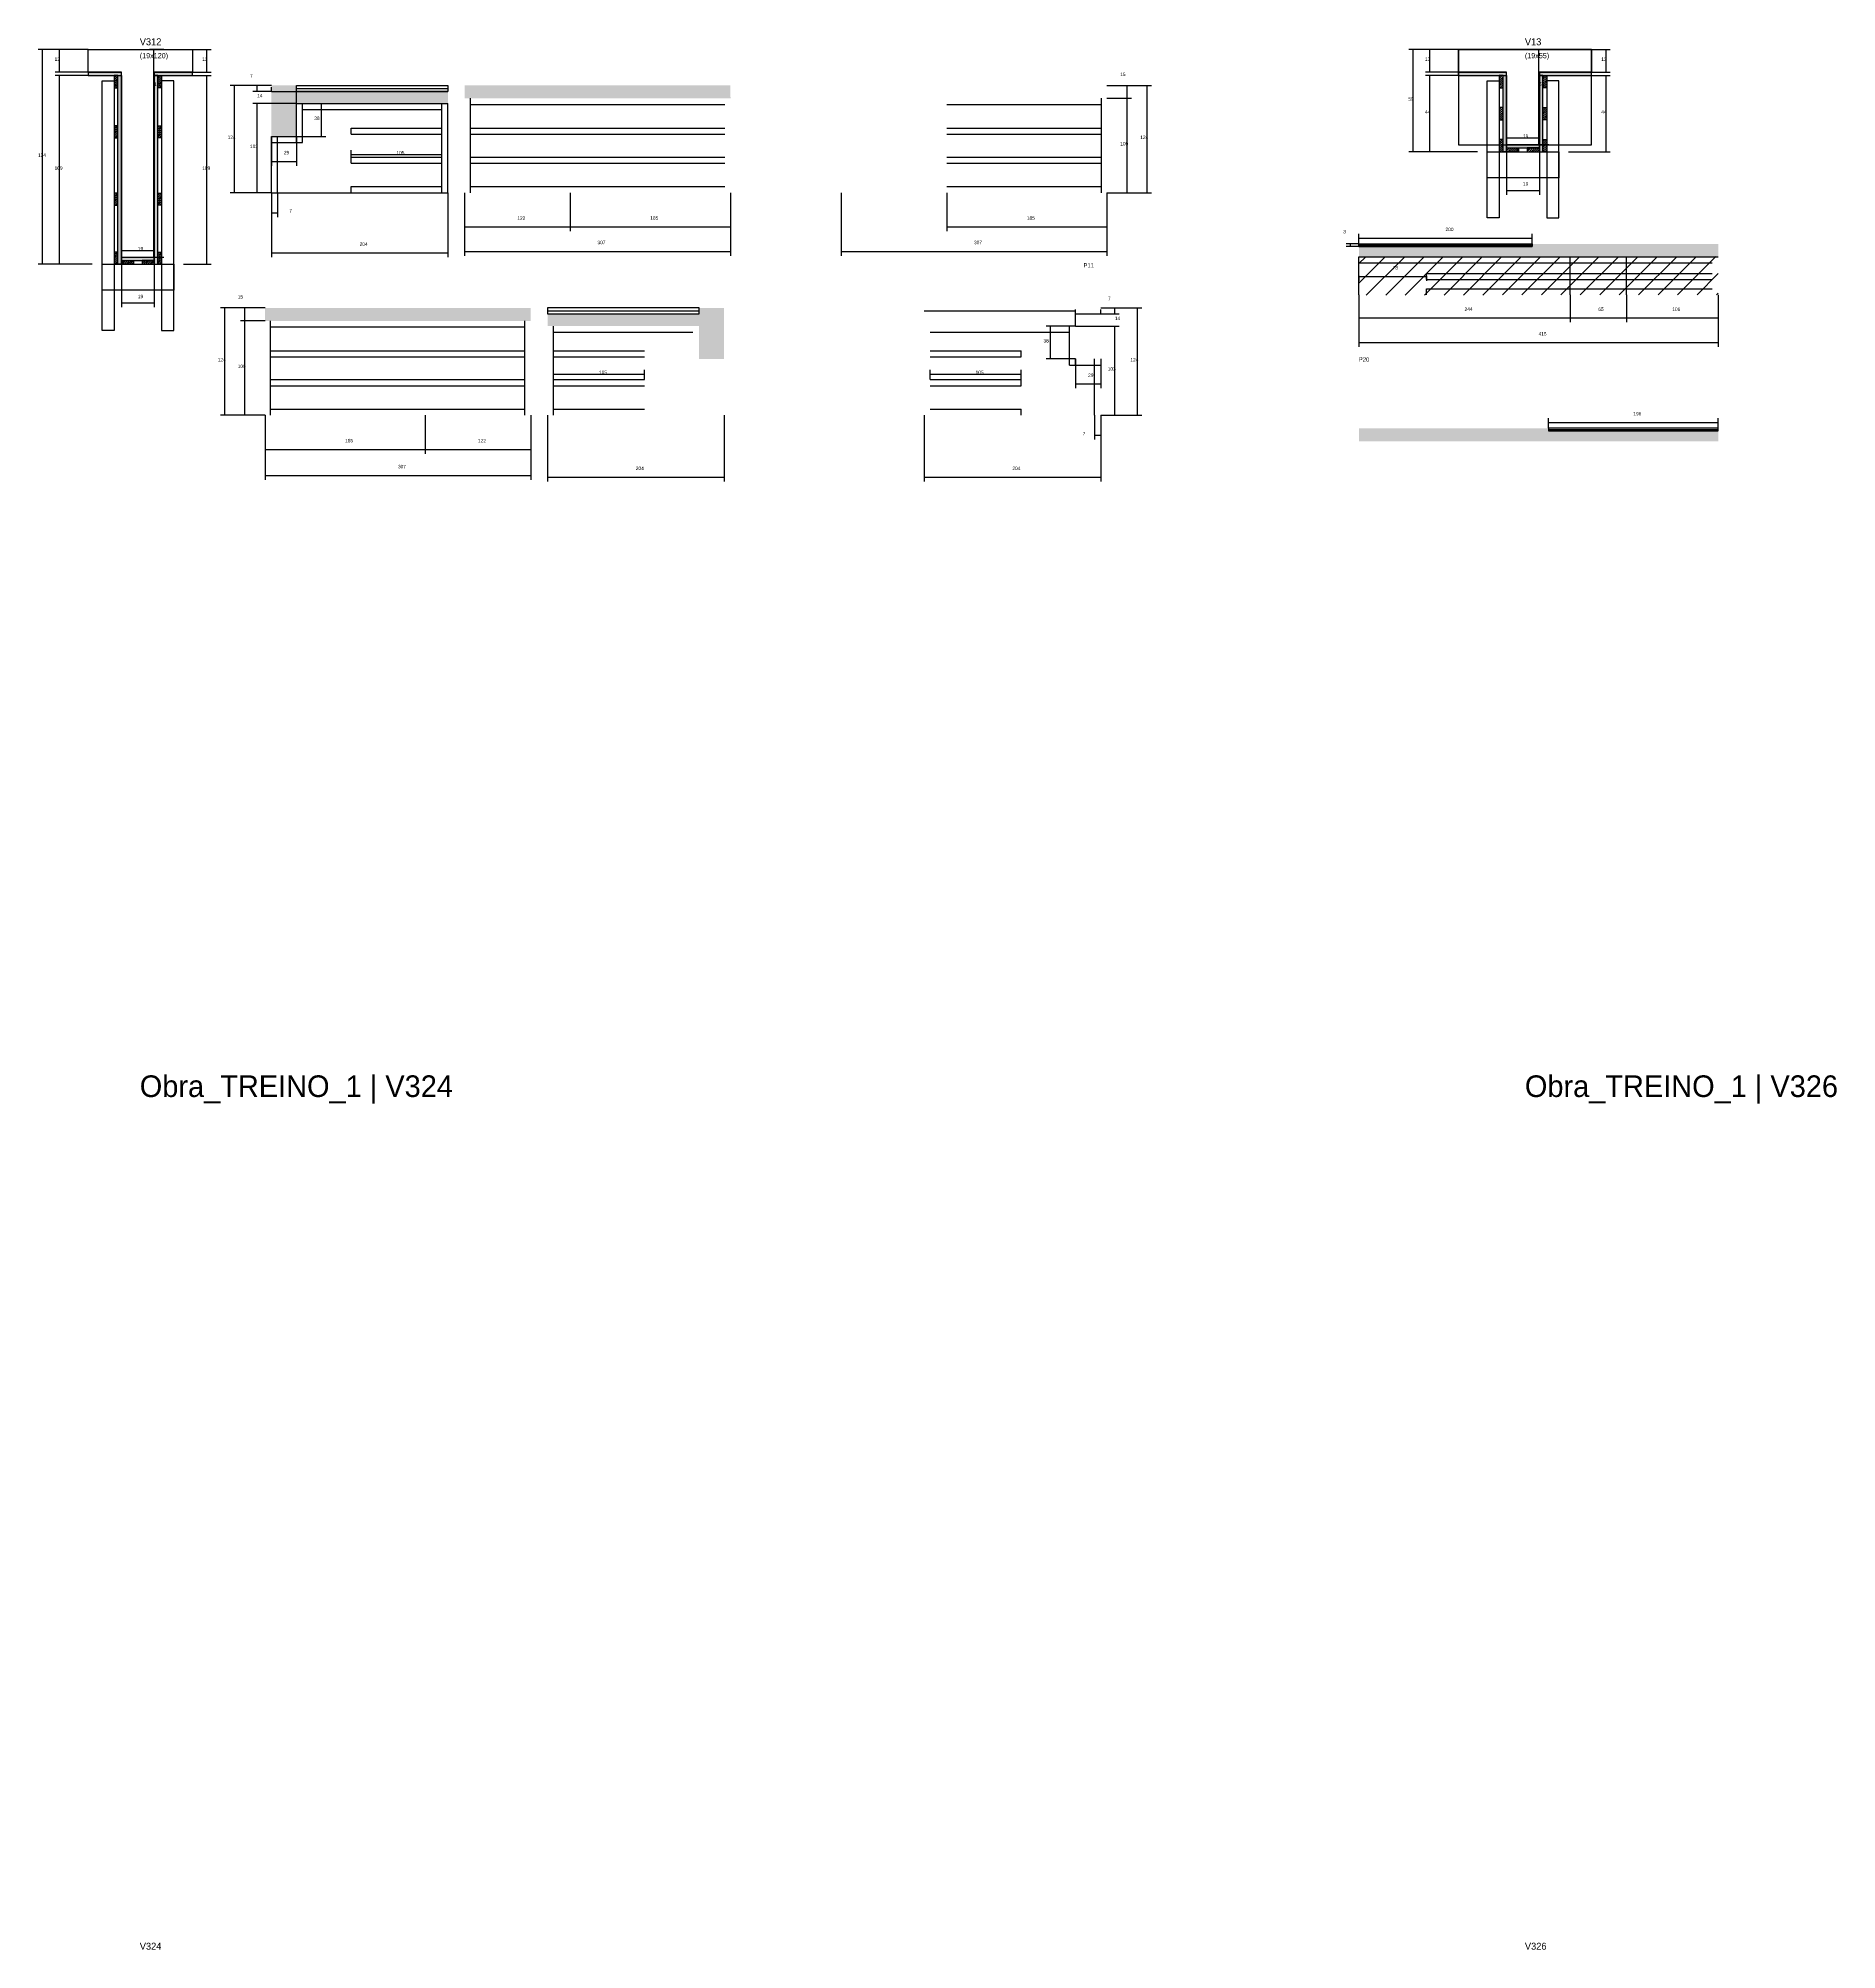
# Model space of a CAD drawing. Header units: metres. Extents: x -2848 to 21926, y -45195 to 1016.
# Drawn here: x 1483 to 3560, y -4395 to -2187 of the extents above; entities that cross this region are included whole.
import ezdxf

# ---------------------------------------------------------------- set-up
doc = ezdxf.new("R2010")
doc.units = ezdxf.units.M
for name, color, linetype in [('CONCRETO', 251, 'Continuous'), ('COTA', 241, 'Continuous'), ('Cota Seção (2x)', 4, 'Continuous'), ('Hachura', 253, 'Continuous'), ('LABEL_ID', 3, 'Continuous'), ('Madeira', 126, 'Continuous'), ('NOMENCLATURA', 7, 'Continuous'), ('Painéis', 200, 'Continuous'), ('REAPROVEITAMENTO', 251, 'Continuous'), ('SARR_2.2x7', 40, 'Continuous'), ('SARR_3.5x7', 81, 'Continuous'), ('SARR_EDITAR', 141, 'Continuous'), ('Texto Seção', 7, 'Continuous')]:
    doc.layers.add(name, color=color, linetype=linetype)

msp = doc.modelspace()

# ---------------------------------------------------------------- hatches: boundary and pattern name
at = {"layer": 'COTA'}
h = msp.add_hatch(dxfattribs=at)
h.set_pattern_fill('AR-CONC', scale=0.03)
h.paths.add_polyline_path([(1781, -2300.3), (1781, -2262.3), (1781, -2262.3), (1955.9, -2262.3), (1955.9, -2262.3), (1955.9, -2248.3), (1955.9, -2248.3), (1781, -2248.3), (1781, -2248.3), (1781, -2241.3), (1781, -2241.3), (1752, -2241.3), (1752, -2241.3), (1752, -2300.3), (1752, -2300.3), (1781, -2300.3)])
h = msp.add_hatch(dxfattribs=at)
h.set_pattern_fill('AR-CONC', scale=0.03)
h.paths.add_polyline_path([(1975.2, -2241.3), (1975.2, -2256.3), (1975.2, -2256.3), (2282.4, -2256.3), (2282.4, -2256.3), (2282.1, -2241.3), (2282.1, -2241.3), (1975.2, -2241.3)])
h = msp.add_hatch(dxfattribs=at)
h.set_pattern_fill('AR-CONC', scale=0.03)
h.paths.add_polyline_path([(3208.3, -2427.5), (3008.3, -2427.5), (3008.3, -2427.5), (3008.3, -2439.5), (3008.3, -2439.5), (3423.3, -2439.5), (3423.3, -2439.5), (3423.3, -2424.5), (3423.3, -2424.5), (3208.3, -2424.5), (3208.3, -2424.5), (3208.3, -2427.5)])
h = msp.add_hatch(dxfattribs=at)
h.set_pattern_fill('AR-CONC', scale=0.03)
h.paths.add_polyline_path([(2051.7, -2498.4), (2051.7, -2513.4), (2051.7, -2513.4), (1744.6, -2513.4), (1744.6, -2513.4), (1744.8, -2498.4), (1744.8, -2498.4), (2051.7, -2498.4)])
h = msp.add_hatch(dxfattribs=at)
h.set_pattern_fill('AR-CONC', scale=0.03)
h.paths.add_polyline_path([(2246, -2557.4), (2246, -2519.4), (2246, -2519.4), (2071, -2519.4), (2071, -2519.4), (2071, -2505.4), (2071, -2505.4), (2246, -2505.4), (2246, -2505.4), (2246, -2498.4), (2246, -2498.4), (2275, -2498.4), (2275, -2498.4), (2275, -2557.4), (2275, -2557.4), (2246, -2557.4)])
h = msp.add_hatch(dxfattribs=at)
h.set_pattern_fill('AR-CONC', scale=0.03)
h.paths.add_polyline_path([(3227.3, -2640.4), (3423.3, -2640.4), (3423.3, -2640.4), (3423.3, -2652.4), (3423.3, -2652.4), (3008.3, -2652.4), (3008.3, -2652.4), (3008.3, -2637.4), (3008.3, -2637.4), (3227.3, -2637.4), (3227.3, -2637.4), (3227.3, -2640.4)])
at = {"layer": 'Hachura'}
h = msp.add_hatch(color=8, dxfattribs=at)
h.dxf.hatch_style = 1
h.paths.add_polyline_path([(1578.8, -2230), (1578.8, -2226), (1578.8, -2226), (1540.2, -2226), (1540.2, -2226), (1540.2, -2230), (1540.2, -2230), (1578.8, -2230)])
h = msp.add_hatch(dxfattribs=at)
h.set_pattern_fill('ANSI31', scale=0.5)
h.paths.add_polyline_path([(1570.4, -2244), (1574.8, -2244), (1574.8, -2244), (1574.8, -2230), (1574.8, -2230), (1570.4, -2230), (1570.4, -2230), (1570.4, -2244)])
h = msp.add_hatch(color=8, dxfattribs=at)
h.dxf.hatch_style = 1
h.paths.add_polyline_path([(1574.8, -2230), (1578.8, -2230), (1578.8, -2230), (1578.8, -2448), (1578.8, -2448), (1574.8, -2448), (1574.8, -2448), (1574.8, -2230)])
h = msp.add_hatch(color=8, dxfattribs=at)
h.dxf.hatch_style = 1
h.paths.add_polyline_path([(1660.8, -2230), (1660.8, -2226), (1660.8, -2226), (1616.8, -2226), (1616.8, -2226), (1616.8, -2230), (1616.8, -2230), (1660.8, -2230)])
h = msp.add_hatch(color=8, dxfattribs=at)
h.dxf.hatch_style = 1
h.paths.add_polyline_path([(1620.8, -2228), (1616.8, -2228), (1616.8, -2228), (1616.8, -2448), (1616.8, -2448), (1620.8, -2448), (1620.8, -2448), (1620.8, -2228)])
h = msp.add_hatch(dxfattribs=at)
h.set_pattern_fill('ANSI31', scale=0.5)
h.paths.add_polyline_path([(1625.2, -2244), (1620.8, -2244), (1620.8, -2244), (1620.8, -2230), (1620.8, -2230), (1625.2, -2230), (1625.2, -2230), (1625.2, -2244)])
h = msp.add_hatch(color=8, dxfattribs=at)
h.dxf.hatch_style = 1
h.paths.add_polyline_path([(3178.8, -2230), (3178.8, -2226), (3178.8, -2226), (3123.2, -2226), (3123.2, -2226), (3123.2, -2230), (3123.2, -2230), (3178.8, -2230)])
h = msp.add_hatch(dxfattribs=at)
h.set_pattern_fill('ANSI31', scale=0.5)
h.paths.add_polyline_path([(3170.4, -2244), (3174.8, -2244), (3174.8, -2244), (3174.8, -2230), (3174.8, -2230), (3170.4, -2230), (3170.4, -2230), (3170.4, -2244)])
h = msp.add_hatch(color=8, dxfattribs=at)
h.dxf.hatch_style = 1
h.paths.add_polyline_path([(3174.8, -2230), (3178.8, -2230), (3178.8, -2230), (3178.8, -2318), (3178.8, -2318), (3174.8, -2318), (3174.8, -2318), (3174.8, -2230)])
h = msp.add_hatch(color=8, dxfattribs=at)
h.dxf.hatch_style = 1
h.paths.add_polyline_path([(3276.8, -2230), (3276.8, -2226), (3276.8, -2226), (3216.8, -2226), (3216.8, -2226), (3216.8, -2230), (3216.8, -2230), (3276.8, -2230)])
h = msp.add_hatch(color=8, dxfattribs=at)
h.dxf.hatch_style = 1
h.paths.add_polyline_path([(3220.8, -2228), (3216.8, -2228), (3216.8, -2228), (3216.8, -2318), (3216.8, -2318), (3220.8, -2318), (3220.8, -2318), (3220.8, -2228)])
h = msp.add_hatch(dxfattribs=at)
h.set_pattern_fill('ANSI31', scale=0.5)
h.paths.add_polyline_path([(3225.2, -2244), (3220.8, -2244), (3220.8, -2244), (3220.8, -2230), (3220.8, -2230), (3225.2, -2230), (3225.2, -2230), (3225.2, -2244)])
h = msp.add_hatch(dxfattribs=at)
h.set_pattern_fill('ANSI31', scale=0.5)
h.paths.add_polyline_path([(3170.4, -2281), (3174.8, -2281), (3174.8, -2281), (3174.8, -2267), (3174.8, -2267), (3170.4, -2267), (3170.4, -2267), (3170.4, -2281)])
h = msp.add_hatch(dxfattribs=at)
h.set_pattern_fill('ANSI31', scale=0.5)
h.paths.add_polyline_path([(3225.2, -2281), (3220.8, -2281), (3220.8, -2281), (3220.8, -2267), (3220.8, -2267), (3225.2, -2267), (3225.2, -2267), (3225.2, -2281)])
h = msp.add_hatch(dxfattribs=at)
h.set_pattern_fill('ANSI31', scale=0.5)
h.paths.add_polyline_path([(1570.4, -2302), (1574.8, -2302), (1574.8, -2302), (1574.8, -2288), (1574.8, -2288), (1570.4, -2288), (1570.4, -2288), (1570.4, -2302)])
h = msp.add_hatch(dxfattribs=at)
h.set_pattern_fill('ANSI31', scale=0.5)
h.paths.add_polyline_path([(1625.2, -2302), (1620.8, -2302), (1620.8, -2302), (1620.8, -2288), (1620.8, -2288), (1625.2, -2288), (1625.2, -2288), (1625.2, -2302)])
h = msp.add_hatch(dxfattribs=at)
h.set_pattern_fill('ANSI31', scale=0.5)
h.paths.add_polyline_path([(3170.4, -2318), (3174.8, -2318), (3174.8, -2318), (3174.8, -2304), (3174.8, -2304), (3170.4, -2304), (3170.4, -2304), (3170.4, -2318)])
h = msp.add_hatch(color=8, dxfattribs=at)
h.dxf.hatch_style = 1
h.paths.add_polyline_path([(3216.8, -2313.6), (3216.8, -2310), (3216.8, -2310), (3178.8, -2310), (3178.8, -2310), (3178.8, -2313.6), (3178.8, -2313.6), (3216.8, -2313.6)])
h = msp.add_hatch(dxfattribs=at)
h.set_pattern_fill('ANSI31', scale=0.5)
h.paths.add_polyline_path([(3178.8, -2318), (3178.8, -2313.6), (3178.8, -2313.6), (3192.8, -2313.6), (3192.8, -2313.6), (3192.8, -2318), (3192.8, -2318), (3178.8, -2318)])
h = msp.add_hatch(dxfattribs=at)
h.set_pattern_fill('ANSI31', scale=0.5)
h.paths.add_polyline_path([(3216.8, -2318), (3216.8, -2313.6), (3216.8, -2313.6), (3202.8, -2313.6), (3202.8, -2313.6), (3202.8, -2318), (3202.8, -2318), (3216.8, -2318)])
h = msp.add_hatch(dxfattribs=at)
h.set_pattern_fill('ANSI31', scale=0.5)
h.paths.add_polyline_path([(3225.2, -2318), (3220.8, -2318), (3220.8, -2318), (3220.8, -2304), (3220.8, -2304), (3225.2, -2304), (3225.2, -2304), (3225.2, -2318)])
h = msp.add_hatch(dxfattribs=at)
h.set_pattern_fill('ANSI31', scale=0.5)
h.paths.add_polyline_path([(1570.4, -2379.8), (1574.8, -2379.8), (1574.8, -2379.8), (1574.8, -2365.8), (1574.8, -2365.8), (1570.4, -2365.8), (1570.4, -2365.8), (1570.4, -2379.8)])
h = msp.add_hatch(dxfattribs=at)
h.set_pattern_fill('ANSI31', scale=0.5)
h.paths.add_polyline_path([(1625.2, -2379.8), (1620.8, -2379.8), (1620.8, -2379.8), (1620.8, -2365.8), (1620.8, -2365.8), (1625.2, -2365.8), (1625.2, -2365.8), (1625.2, -2379.8)])
h = msp.add_hatch(dxfattribs=at)
h.set_pattern_fill('ANSI31', scale=0.5)
h.paths.add_polyline_path([(1570.4, -2448), (1574.8, -2448), (1574.8, -2448), (1574.8, -2434), (1574.8, -2434), (1570.4, -2434), (1570.4, -2434), (1570.4, -2448)])
h = msp.add_hatch(color=8, dxfattribs=at)
h.dxf.hatch_style = 1
h.paths.add_polyline_path([(1616.8, -2443.6), (1616.8, -2440), (1616.8, -2440), (1578.8, -2440), (1578.8, -2440), (1578.8, -2443.6), (1578.8, -2443.6), (1616.8, -2443.6)])
h = msp.add_hatch(dxfattribs=at)
h.set_pattern_fill('ANSI31', scale=0.5)
h.paths.add_polyline_path([(1578.8, -2448), (1578.8, -2443.6), (1578.8, -2443.6), (1592.8, -2443.6), (1592.8, -2443.6), (1592.8, -2448), (1592.8, -2448), (1578.8, -2448)])
h = msp.add_hatch(dxfattribs=at)
h.set_pattern_fill('ANSI31', scale=0.5)
h.paths.add_polyline_path([(1616.8, -2448), (1616.8, -2443.6), (1616.8, -2443.6), (1602.8, -2443.6), (1602.8, -2443.6), (1602.8, -2448), (1602.8, -2448), (1616.8, -2448)])
h = msp.add_hatch(dxfattribs=at)
h.set_pattern_fill('ANSI31', scale=0.5)
h.paths.add_polyline_path([(1625.2, -2448), (1620.8, -2448), (1620.8, -2448), (1620.8, -2434), (1620.8, -2434), (1625.2, -2434), (1625.2, -2434), (1625.2, -2448)])
at = {"layer": 'REAPROVEITAMENTO'}
h = msp.add_hatch(dxfattribs=at)
h.set_pattern_fill('ANSI31', scale=5)
h.paths.add_polyline_path([(3423.3, -2483.2), (3423.3, -2439.2), (3423.3, -2439.2), (3008.3, -2439.7), (3008.3, -2439.7), (3008.3, -2483.7), (3008.3, -2483.7), (3423.3, -2483.2)])

# ---------------------------------------------------------------- linework, layer by layer
at = {"layer": 'CONCRETO'}
for points in [[(1540.2, -2226), (1540.2, -2200), (1660.8, -2200), (1660.8, -2226), (1616.8, -2226), (1616.8, -2440), (1578.8, -2440), (1578.8, -2226)], [(3123.2, -2226), (3123.2, -2200), (3276.8, -2200), (3276.8, -2226), (3216.8, -2226), (3216.8, -2310), (3178.8, -2310), (3178.8, -2226)], [(3123.2, -2310), (3276.8, -2310), (3276.8, -2200), (3123.2, -2200)]]:
    msp.add_lwpolyline(points, close=True, dxfattribs=at)
at = {"layer": 'COTA'}
for p, q in [((1540.2, -2200), (1482.8, -2200)), ((1487.8, -2448), (1487.8, -2200)), ((1540.2, -2200), (1502.1, -2200)), ((1507.1, -2226), (1507.1, -2200)), ((1660.8, -2200), (1682.6, -2200)), ((1677.6, -2226), (1677.6, -2200)), ((3123.2, -2200), (3065.8, -2200)), ((3070.8, -2318), (3070.8, -2200)), ((3123.2, -2200), (3085.1, -2200)), ((3090.1, -2226), (3090.1, -2200)), ((3276.8, -2200), (3298.7, -2200)), ((3293.7, -2226), (3293.7, -2200)), ((1540.2, -2226), (1502.1, -2226)), ((1540.2, -2230), (1502.1, -2230)), ((1507.1, -2448), (1507.1, -2230)), ((1660.8, -2226), (1682.6, -2226)), ((1660.8, -2230), (1682.6, -2230)), ((1677.6, -2448), (1677.6, -2230)), ((3123.2, -2226), (3085.1, -2226)), ((3123.2, -2230), (3085.1, -2230)), ((3090.1, -2318), (3090.1, -2230)), ((3276.8, -2226), (3298.7, -2226)), ((3276.8, -2230), (3298.7, -2230)), ((3293.7, -2318), (3293.7, -2230)), ((1752, -2241.3), (1704.6, -2241.3)), ((1709.6, -2365.3), (1709.6, -2241.3)), ((1752, -2241.3), (1730.5, -2241.3)), ((1752, -2248.3), (1730.5, -2248.3)), ((1735.5, -2248.3), (1735.5, -2241.3)), ((1752, -2248.3), (1752, -2243.3)), ((1752, -2248.3), (1781, -2248.3)), ((1781, -2262.3), (1781, -2243.3)), ((2717.2, -2241.3), (2745.6, -2241.3)), ((2717.2, -2241.3), (2768.8, -2241.3)), ((2740.6, -2256.3), (2740.6, -2241.3)), ((2763.8, -2365.3), (2763.8, -2241.3)), ((1781, -2262.3), (1730.5, -2262.3)), ((1735.5, -2365.3), (1735.5, -2262.3)), ((1781, -2262.3), (1814.8, -2262.3)), ((1809.8, -2300.3), (1809.8, -2262.3)), ((2717.2, -2256.3), (2745.6, -2256.3)), ((2717.2, -2256.3), (2745.6, -2256.3)), ((2740.6, -2365.3), (2740.6, -2256.3)), ((1752, -2300.3), (1752, -2334.1)), ((1781, -2300.3), (1814.8, -2300.3)), ((1781, -2300.3), (1781, -2334.1)), ((1844, -2327.6), (1844, -2316.1)), ((1949, -2327.6), (1949, -2316.1)), ((3145.2, -2318), (3065.8, -2318)), ((3145.2, -2318), (3085.1, -2318)), ((3178.8, -2318), (3178.8, -2367.7)), ((3216.8, -2318), (3216.8, -2367.7)), ((3250.4, -2318), (3298.7, -2318)), ((1752, -2329.1), (1781, -2329.1)), ((1844, -2321.1), (1949, -2321.1)), ((3178.8, -2362.7), (3216.8, -2362.7)), ((1752, -2365.3), (1704.6, -2365.3)), ((1752, -2365.3), (1730.5, -2365.3)), ((1752, -2365.3), (1752, -2439.9)), ((1752, -2365.3), (1752, -2393.4)), ((1759, -2365.3), (1759, -2393.4)), ((1955.9, -2365.3), (1955.9, -2439.9)), ((1975.2, -2365.3), (1975.2, -2409.6)), ((1975.2, -2365.3), (1975.2, -2438.1)), ((2097.2, -2365.3), (2097.2, -2409.6)), ((2097.2, -2365.3), (2097.2, -2409.6)), ((2282.2, -2365.3), (2282.2, -2409.6)), ((2282.2, -2365.3), (2282.2, -2438.1)), ((2410.2, -2365.3), (2410.2, -2438.1)), ((2532.2, -2365.3), (2532.2, -2409.6)), ((2717.2, -2365.3), (2717.2, -2409.6)), ((2717.2, -2365.3), (2717.2, -2438.1)), ((2717.2, -2365.3), (2745.6, -2365.3)), ((2717.2, -2365.3), (2768.8, -2365.3)), ((1752, -2388.4), (1759, -2388.4)), ((1975.2, -2404.6), (2097.2, -2404.6)), ((2097.2, -2404.6), (2282.2, -2404.6)), ((2532.2, -2404.6), (2717.2, -2404.6)), ((3008.3, -2424.5), (2993.5, -2424.5)), ((3008.3, -2427.5), (2993.5, -2427.5)), ((2998.5, -2427.5), (2998.5, -2424.5)), ((3008.3, -2424.5), (3008.3, -2412.8)), ((3008.3, -2417.8), (3208.3, -2417.8)), ((3208.3, -2424.5), (3208.3, -2412.8)), ((1545.2, -2448), (1482.8, -2448)), ((1545.2, -2448), (1502.1, -2448)), ((1578.8, -2448), (1578.8, -2497.7)), ((1616.8, -2448), (1616.8, -2497.7)), ((1650.4, -2448), (1682.6, -2448)), ((1752, -2434.9), (1955.9, -2434.9)), ((1975.2, -2433.1), (2282.2, -2433.1)), ((2410.2, -2433.1), (2717.2, -2433.1)), ((3008.3, -2461.5), (3008.3, -2467.1)), ((3008.3, -2462.1), (3086.3, -2462.1)), ((3086.3, -2461.5), (3086.3, -2467.1)), ((1578.8, -2492.7), (1616.8, -2492.7)), ((3008.3, -2483.5), (3008.3, -2515)), ((3008.3, -2483.5), (3008.3, -2543.5)), ((3252.3, -2483.5), (3252.3, -2515)), ((3252.3, -2483.5), (3252.3, -2515)), ((3317.3, -2483.5), (3317.3, -2515)), ((3317.3, -2483.5), (3317.3, -2515)), ((3423.3, -2483.5), (3423.3, -2515)), ((3423.3, -2483.5), (3423.3, -2543.5)), ((1744.7, -2498.4), (1693.2, -2498.4)), ((1698.2, -2622.4), (1698.2, -2498.4)), ((1744.7, -2498.4), (1716.3, -2498.4)), ((1744.7, -2513.4), (1716.3, -2513.4)), ((1744.7, -2513.4), (1716.3, -2513.4)), ((1721.3, -2513.4), (1721.3, -2498.4)), ((1721.3, -2622.4), (1721.3, -2513.4)), ((2681, -2519.4), (2681, -2500.4)), ((2681, -2505.4), (2710, -2505.4)), ((2710, -2498.4), (2731.4, -2498.4)), ((2710, -2498.4), (2757.4, -2498.4)), ((2710, -2505.4), (2710, -2500.4)), ((2710, -2505.4), (2731.4, -2505.4)), ((2726.4, -2505.4), (2726.4, -2498.4)), ((2752.4, -2622.4), (2752.4, -2498.4)), ((3008.3, -2510), (3252.3, -2510)), ((3252.3, -2510), (3317.3, -2510)), ((3317.3, -2510), (3423.3, -2510)), ((2681, -2519.4), (2647.2, -2519.4)), ((2652.2, -2557.4), (2652.2, -2519.4)), ((2681, -2519.4), (2731.4, -2519.4)), ((2726.4, -2622.4), (2726.4, -2519.4)), ((3008.3, -2538.5), (3423.3, -2538.5)), ((2681, -2557.4), (2647.2, -2557.4)), ((2681, -2557.4), (2681, -2591.2)), ((2710, -2557.4), (2710, -2591.2)), ((2078, -2581.3), (2078, -2569.8)), ((2078, -2574.8), (2183, -2574.8)), ((2183, -2581.3), (2183, -2569.8)), ((2513, -2581.3), (2513, -2569.8)), ((2513, -2574.8), (2618, -2574.8)), ((2618, -2581.3), (2618, -2569.8)), ((2681, -2586.2), (2710, -2586.2)), ((1744.7, -2622.4), (1693.2, -2622.4)), ((1744.7, -2622.4), (1716.3, -2622.4)), ((1744.7, -2622.4), (1744.7, -2666.8)), ((1744.7, -2622.4), (1744.7, -2696.9)), ((1929.7, -2622.4), (1929.7, -2666.8)), ((1929.7, -2622.4), (1929.7, -2666.8)), ((2051.7, -2622.4), (2051.7, -2666.8)), ((2051.7, -2622.4), (2051.7, -2696.9)), ((2071, -2622.4), (2071, -2698.8)), ((2275, -2622.4), (2275, -2698.8)), ((2506, -2622.4), (2506, -2698.8)), ((2703, -2622.4), (2703, -2650.6)), ((2710, -2622.4), (2710, -2698.8)), ((2710, -2622.4), (2731.4, -2622.4)), ((2710, -2622.4), (2757.4, -2622.4)), ((2710, -2622.4), (2710, -2650.6)), ((3227.3, -2637.4), (3227.3, -2625.7)), ((3423.3, -2637.4), (3423.3, -2625.7)), ((2703, -2645.6), (2710, -2645.6)), ((3227.3, -2630.7), (3423.3, -2630.7)), ((1744.7, -2661.8), (1929.7, -2661.8)), ((1929.7, -2661.8), (2051.7, -2661.8)), ((1744.7, -2691.9), (2051.7, -2691.9)), ((2071, -2693.8), (2275, -2693.8)), ((2506, -2693.8), (2710, -2693.8))]:
    msp.add_line(p, q, dxfattribs=at)
at = {"layer": 'Cota Seção (2x)'}
for p, q in [((1627.8, -2200), (1611.3, -2200)), ((1616.3, -2440), (1616.3, -2200)), ((3227.8, -2200), (3211.3, -2200)), ((3216.3, -2310), (3216.3, -2200)), ((3178.8, -2318), (3178.8, -2297)), ((3178.8, -2302), (3216.8, -2302)), ((3227.8, -2310), (3211.3, -2310)), ((3216.8, -2318), (3216.8, -2297)), ((1578.8, -2448), (1578.8, -2427)), ((1616.8, -2448), (1616.8, -2427)), ((1578.8, -2432), (1616.8, -2432)), ((1627.8, -2440), (1611.3, -2440))]:
    msp.add_line(p, q, dxfattribs=at)
at = {"layer": 'Madeira'}
for points in [[(1570.4, -2244), (1574.8, -2244), (1574.8, -2230), (1570.4, -2230)], [(1625.2, -2244), (1620.8, -2244), (1620.8, -2230), (1625.2, -2230)], [(3170.4, -2244), (3174.8, -2244), (3174.8, -2230), (3170.4, -2230)], [(3225.2, -2244), (3220.8, -2244), (3220.8, -2230), (3225.2, -2230)], [(3170.4, -2281), (3174.8, -2281), (3174.8, -2267), (3170.4, -2267)], [(3225.2, -2281), (3220.8, -2281), (3220.8, -2267), (3225.2, -2267)], [(1570.4, -2302), (1574.8, -2302), (1574.8, -2288), (1570.4, -2288)], [(1625.2, -2302), (1620.8, -2302), (1620.8, -2288), (1625.2, -2288)], [(3170.4, -2318), (3174.8, -2318), (3174.8, -2304), (3170.4, -2304)], [(3178.8, -2318), (3178.8, -2313.6), (3192.8, -2313.6), (3192.8, -2318)], [(3216.8, -2318), (3216.8, -2313.6), (3202.8, -2313.6), (3202.8, -2318)], [(3225.2, -2318), (3220.8, -2318), (3220.8, -2304), (3225.2, -2304)], [(1570.4, -2379.8), (1574.8, -2379.8), (1574.8, -2365.8), (1570.4, -2365.8)], [(1625.2, -2379.8), (1620.8, -2379.8), (1620.8, -2365.8), (1625.2, -2365.8)], [(1570.4, -2448), (1574.8, -2448), (1574.8, -2434), (1570.4, -2434)], [(1578.8, -2448), (1578.8, -2443.6), (1592.8, -2443.6), (1592.8, -2448)], [(1616.8, -2448), (1616.8, -2443.6), (1602.8, -2443.6), (1602.8, -2448)], [(1625.2, -2448), (1620.8, -2448), (1620.8, -2434), (1625.2, -2434)]]:
    msp.add_lwpolyline(points, close=True, dxfattribs=at)
at = {"layer": 'Painéis'}
for p, q in [((1540.2, -2226), (1578.8, -2226)), ((1616.8, -2226), (1660.8, -2226)), ((3123.2, -2226), (3178.8, -2226)), ((3123.2, -2230), (3123.2, -2226)), ((3178.8, -2230), (3178.8, -2226)), ((3178.8, -2318), (3178.8, -2230)), ((3216.8, -2226), (3276.8, -2226)), ((3216.8, -2230), (3216.8, -2226)), ((3216.8, -2318), (3216.8, -2230)), ((3276.8, -2230), (3276.8, -2226)), ((1781, -2241.3), (1955.9, -2241.3)), ((1781, -2248.3), (1781, -2241.3)), ((1781, -2248.3), (1955.9, -2248.3)), ((1781, -2262.3), (1955.9, -2262.3)), ((1781, -2300.3), (1781, -2262.3)), ((1955.9, -2365.3), (1955.9, -2262.3)), ((1752, -2300.3), (1781, -2300.3)), ((1752, -2365.3), (1752, -2300.3)), ((3178.8, -2310), (3216.8, -2310)), ((3178.8, -2313.6), (3178.8, -2310)), ((3216.8, -2313.6), (3216.8, -2310)), ((1752, -2365.3), (1955.9, -2365.3)), ((3008.3, -2424.5), (3208.3, -2424.5)), ((3008.3, -2427.5), (3208.3, -2427.5)), ((3008.3, -2439.5), (3423.3, -2439.5)), ((3008.3, -2483.5), (3008.3, -2439.5)), ((3252.3, -2483.5), (3252.3, -2439.5)), ((3317.3, -2483.5), (3317.3, -2439.5))]:
    msp.add_line(p, q, dxfattribs=at)
for points in [[(1578.8, -2230), (1578.8, -2226), (1540.2, -2226), (1540.2, -2230)], [(1574.8, -2230), (1578.8, -2230), (1578.8, -2448), (1574.8, -2448)], [(1660.8, -2230), (1660.8, -2226), (1616.8, -2226), (1616.8, -2230)], [(1620.8, -2230), (1616.8, -2230), (1616.8, -2448), (1620.8, -2448)], [(3178.8, -2230), (3178.8, -2226), (3123.2, -2226), (3123.2, -2230)], [(3174.8, -2230), (3178.8, -2230), (3178.8, -2318), (3174.8, -2318)], [(3276.8, -2230), (3276.8, -2226), (3216.8, -2226), (3216.8, -2230)], [(3220.8, -2230), (3216.8, -2230), (3216.8, -2318), (3220.8, -2318)], [(1955.9, -2248.3), (1781, -2248.3), (1781, -2241.3), (1955.9, -2241.3)], [(3216.8, -2313.6), (3216.8, -2310), (3178.8, -2310), (3178.8, -2313.6)], [(3008.3, -2424.5), (3208.3, -2424.5), (3208.3, -2427.5), (3008.3, -2427.5)], [(1616.8, -2443.6), (1616.8, -2440), (1578.8, -2440), (1578.8, -2443.6)], [(2071, -2505.4), (2246, -2505.4), (2246, -2498.4), (2071, -2498.4)], [(3423.3, -2637.4), (3227.3, -2637.4), (3227.3, -2640.4), (3423.3, -2640.4)]]:
    msp.add_lwpolyline(points, close=True, dxfattribs=at)
at = {"layer": 'SARR_2.2x7'}
for p, q in [((1781, -2244.8), (1955.9, -2244.8)), ((1788, -2307.3), (1788, -2262.3)), ((1788, -2269.3), (1949, -2269.3)), ((1949, -2365.3), (1949, -2262.3)), ((1982.2, -2365.3), (1982.2, -2256.3)), ((1982.2, -2263.3), (2097.2, -2263.3)), ((2097.2, -2263.3), (2275.8, -2263.3)), ((2532.2, -2263.3), (2710.8, -2263.3)), ((2710.8, -2365.3), (2710.8, -2256.3)), ((1844, -2290.8), (1949, -2290.8)), ((1844, -2297.8), (1844, -2290.8)), ((1982.2, -2290.8), (2097.2, -2290.8)), ((2097.2, -2290.8), (2275.8, -2290.8)), ((2532.2, -2290.8), (2710.8, -2290.8)), ((1752, -2307.3), (1781, -2307.3)), ((1759, -2365.3), (1759, -2300.3)), ((1781, -2307.3), (1781, -2300.3)), ((1781, -2307.3), (1788, -2307.3)), ((1844, -2297.8), (1949, -2297.8)), ((1982.2, -2297.8), (2097.2, -2297.8)), ((2097.2, -2297.8), (2275.8, -2297.8)), ((2532.2, -2297.8), (2710.8, -2297.8)), ((1844, -2324.1), (1949, -2324.1)), ((1844, -2331.1), (1844, -2324.1)), ((1844, -2331.1), (1949, -2331.1)), ((1982.2, -2324.1), (2097.2, -2324.1)), ((1982.2, -2331.1), (2097.2, -2331.1)), ((2097.2, -2324.1), (2275.8, -2324.1)), ((2097.2, -2331.1), (2275.8, -2331.1)), ((2532.2, -2324.1), (2710.8, -2324.1)), ((2532.2, -2331.1), (2710.8, -2331.1)), ((1844, -2358.3), (1949, -2358.3)), ((1844, -2365.3), (1844, -2358.3)), ((1982.2, -2358.3), (2097.2, -2358.3)), ((2097.2, -2358.3), (2275.8, -2358.3)), ((2532.2, -2358.3), (2710.8, -2358.3)), ((3008.3, -2446.5), (3252.3, -2446.5)), ((3252.3, -2446.5), (3317.3, -2446.5)), ((3317.3, -2446.5), (3416.3, -2446.5)), ((3086.3, -2458.5), (3252.3, -2458.5)), ((3086.3, -2465.5), (3086.3, -2458.5)), ((3086.3, -2465.5), (3252.3, -2465.5)), ((3252.3, -2458.5), (3317.3, -2458.5)), ((3252.3, -2465.5), (3317.3, -2465.5)), ((3317.3, -2458.5), (3416.3, -2458.5)), ((3317.3, -2465.5), (3416.3, -2465.5)), ((3086.3, -2476.5), (3252.3, -2476.5)), ((3086.3, -2483.5), (3086.3, -2476.5)), ((3252.3, -2476.5), (3317.3, -2476.5)), ((3317.3, -2476.5), (3416.3, -2476.5)), ((1751.2, -2622.4), (1751.2, -2513.4)), ((2044.8, -2622.4), (2044.8, -2513.4)), ((2071, -2501.9), (2246, -2501.9)), ((2506, -2501.9), (2681, -2501.9)), ((1751.2, -2520.4), (1929.7, -2520.4)), ((1929.7, -2520.4), (2044.8, -2520.4)), ((2078, -2622.4), (2078, -2519.4)), ((2078, -2526.4), (2239, -2526.4)), ((2513, -2526.4), (2674, -2526.4)), ((2674, -2564.4), (2674, -2519.4)), ((1751.2, -2548), (1929.7, -2548)), ((1751.2, -2555), (1929.7, -2555)), ((1929.7, -2548), (2044.8, -2548)), ((1929.7, -2555), (2044.8, -2555)), ((2078, -2548), (2183, -2548)), ((2078, -2555), (2183, -2555)), ((2513, -2548), (2618, -2548)), ((2513, -2555), (2618, -2555)), ((2618, -2555), (2618, -2548)), ((2681, -2564.4), (2681, -2557.4)), ((2703, -2622.4), (2703, -2557.4)), ((1751.2, -2581.3), (1929.7, -2581.3)), ((1929.7, -2581.3), (2044.8, -2581.3)), ((2078, -2581.3), (2183, -2581.3)), ((2513, -2581.3), (2618, -2581.3)), ((2618, -2588.3), (2618, -2581.3)), ((2674, -2564.4), (2681, -2564.4)), ((2681, -2564.4), (2710, -2564.4)), ((1751.2, -2588.3), (1929.7, -2588.3)), ((1929.7, -2588.3), (2044.8, -2588.3)), ((2078, -2588.3), (2183, -2588.3)), ((2513, -2588.3), (2618, -2588.3)), ((1751.2, -2615.4), (1929.7, -2615.4)), ((1929.7, -2615.4), (2044.8, -2615.4)), ((2078, -2615.4), (2183, -2615.4)), ((2513, -2615.4), (2618, -2615.4)), ((2618, -2622.4), (2618, -2615.4))]:
    msp.add_line(p, q, dxfattribs=at)
at = {"layer": 'SARR_3.5x7'}
for points in [[(1556.4, -2236), (1570.4, -2236), (1570.4, -2524.5), (1556.4, -2524.5)], [(1639.2, -2236), (1625.2, -2236), (1625.2, -2524.5), (1639.2, -2524.5)], [(3156.4, -2236), (3170.4, -2236), (3170.4, -2394.5), (3156.4, -2394.5)], [(3239.2, -2236), (3225.2, -2236), (3225.2, -2394.5), (3239.2, -2394.5)], [(3156.4, -2318), (3239.2, -2318), (3239.2, -2348.1), (3156.4, -2348.1)], [(1556.4, -2448), (1639.2, -2448), (1639.2, -2478.1), (1556.4, -2478.1)]]:
    msp.add_lwpolyline(points, close=True, dxfattribs=at)
at = {"layer": 'SARR_EDITAR'}
for p, q in [((3008.3, -2426), (3208.3, -2426)), ((3227.3, -2638.9), (3423.3, -2638.9))]:
    msp.add_line(p, q, dxfattribs=at)

# ---------------------------------------------------------------- texts
at = {"layer": 'COTA'}
for s, p in [('13', (1501.6, -2213)), ('13', (1672.1, -2213)), ('7', (1727.4, -2232.4)), ('15', (2732.5, -2230.6)), ('13', (3084.6, -2213)), ('13', (3288.2, -2213)), ('14', (1735.5, -2255.3)), ('59', (3065.3, -2259)), ('44', (3084.6, -2274)), ('44', (3288.2, -2274)), ('38', (1801.5, -2281.3)), ('124', (1701.5, -2303.3)), ('103', (1727.3, -2313.8)), ('29', (1766.5, -2321)), ('105', (1896.5, -2321.1)), ('109', (2732.5, -2310.8)), ('124', (2755.7, -2303.3)), ('124', (1482.3, -2324)), ('109', (1501.6, -2339)), ('109', (1672.1, -2339)), ('19', (3197.8, -2357.2)), ('7', (1772.7, -2388.4)), ('122', (2036.2, -2396.6)), ('185', (2189.7, -2396.5)), ('185', (2624.7, -2396.5)), ('200', (3108.3, -2409.7)), ('204', (1854, -2426.8)), ('307', (2128.7, -2424.8)), ('307', (2563.7, -2424.8)), ('3', (2990.2, -2412.3)), ('78', (3047.3, -2454)), ('19', (1597.8, -2487.2)), ('15', (1713.2, -2487.7)), ('7', (2718.4, -2489.5)), ('14', (2726.4, -2512.4)), ('244', (3130.3, -2501.9)), ('65', (3284.8, -2501.9)), ('106', (3370.3, -2501.9)), ('38', (2643.9, -2538.4)), ('415', (3215.8, -2530.4)), ('124', (1690.1, -2560.4)), ('124', (2744.3, -2560.4)), ('109', (1713.2, -2567.9)), ('105', (2130.5, -2574.8)), ('105', (2565.5, -2574.8)), ('29', (2695.5, -2578.1)), ('103', (2718.2, -2570.9)), ('196', (3325.3, -2622.6)), ('185', (1837.2, -2653.7)), ('122', (1990.7, -2653.7)), ('7', (2689.2, -2645.6)), ('307', (1898.2, -2683.7)), ('204', (2173, -2685.7)), ('204', (2608, -2685.7))]:
    msp.add_text(s, height=4, dxfattribs=at).set_placement(p)
at = {"layer": 'Cota Seção (2x)'}
for s, p in [('120', (1616.3, -2242)), ('55', (3216.3, -2242)), ('19', (3197.8, -2302)), ('19', (1597.8, -2432))]:
    msp.add_text(s, height=4, dxfattribs=at).set_placement(p)
at = {"layer": 'LABEL_ID'}
for s, p in [('Obra_TREINO_1 | V324', (1600, -3410)), ('Obra_TREINO_1 | V326', (3200, -3410))]:
    msp.add_text(s, height=25, dxfattribs=at).set_placement(p)
at = {"layer": 'NOMENCLATURA'}
for s, p in [('P11', (2690.1, -2451.7)), ('P20', (3008.1, -2560.5))]:
    msp.add_text(s, height=5, dxfattribs=at).set_placement(p)
at = {"layer": 'Texto Seção'}
for s, height, p in [('V312', 8, (1600, -2195)), ('(19x120)', 6, (1600, -2210)), ('V13', 8, (3200, -2195)), ('(19x55)', 6, (3200, -2210)), ('V324', 8, (1600, -4395)), ('V326', 8, (3200, -4395))]:
    msp.add_text(s, height=height, dxfattribs=at).set_placement(p)

doc.saveas('drawing.dxf')
